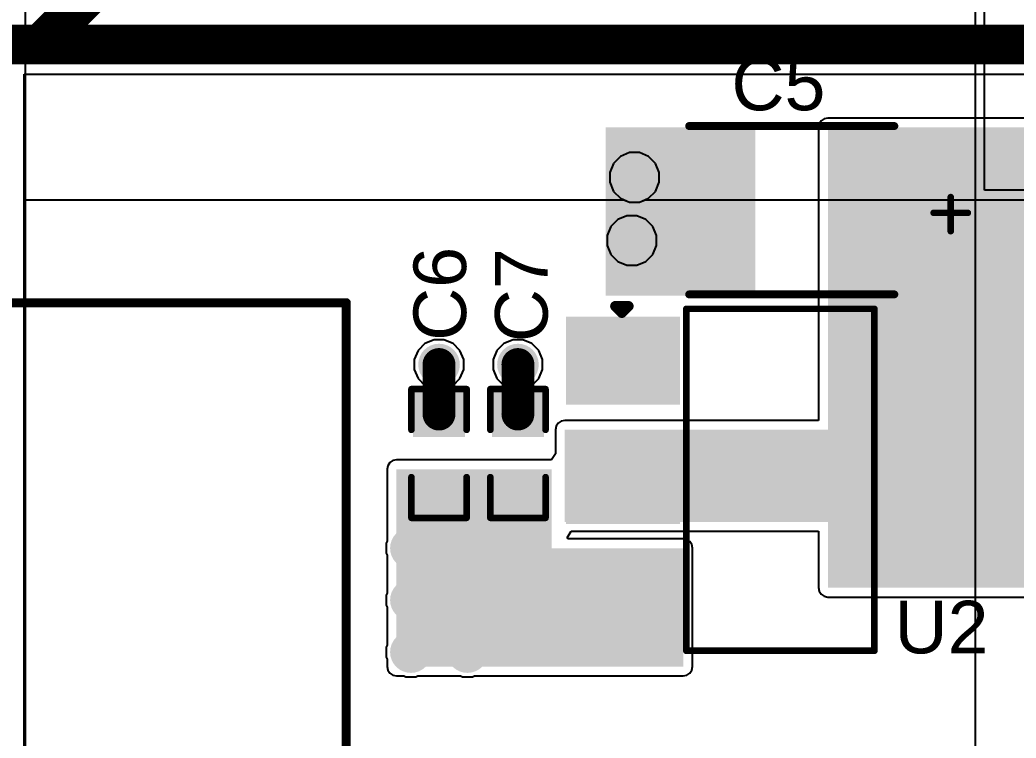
# Model space of a CAD drawing. Header units: millimetres. Extents: x -3 to 175, y -4 to 177.
# Drawn here: x 54.73 to 73.97, y 64.91 to 78.78 of the extents above; entities that cross this region are included whole.
import ezdxf

# ---------------------------------------------------------------- set-up
doc = ezdxf.new("R2010")
doc.units = ezdxf.units.MM
for name, color, linetype in [('BottomLayer', 5, 'Continuous'), ('BottomSolder', 6, 'Continuous'), ('TopLayer', 1, 'Continuous'), ('TopOverlay', 2, 'Continuous'), ('TopPaste', 8, 'Continuous'), ('TopSolder', 216, 'Continuous'), ('ViaHoleLayer', 16, 'Continuous')]:
    doc.layers.add(name, color=color, linetype=linetype)
doc.styles.add('Arial', font='', dxfattribs={"height": 0.2})
doc.styles.get('Arial').set_extended_font_data('Arial')

# ---------------------------------------------------------------- blocks, each defined once
blk = doc.blocks.new('C___0603_42')
at = {"layer": 'TopLayer'}
for points in [[(-0.381, 0.445), (-0.381, -0.445), (-1.143, -0.445), (-1.143, 0.445)], [(1.143, 0.445), (1.143, -0.445), (0.381, -0.445), (0.381, 0.445)]]:
    blk.add_hatch(color=1, dxfattribs=at).paths.add_polyline_path(points)
at = {"layer": 'TopPaste'}
for points in [[(-0.381, 0.445), (-0.381, -0.445), (-1.143, -0.445), (-1.143, 0.445)], [(1.143, 0.445), (1.143, -0.445), (0.381, -0.445), (0.381, 0.445)]]:
    blk.add_hatch(color=8, dxfattribs=at).paths.add_polyline_path(points)
at = {"layer": 'TopSolder'}
for points in [[(-0.321, 0.504), (-0.321, -0.504), (-1.203, -0.504), (-1.203, 0.504)], [(1.203, 0.504), (1.203, -0.504), (0.321, -0.504), (0.321, 0.504)]]:
    blk.add_hatch(color=216, dxfattribs=at).paths.add_polyline_path(points)
at = {"layer": 'TopOverlay', "const_width": 0.127}
for points in [[(-0.457, 0.533), (-1.245, 0.533)], [(-1.245, -0.533), (-1.245, 0.533)], [(1.245, 0.533), (0.457, 0.533)], [(1.245, -0.533), (1.245, 0.533)], [(-0.457, -0.533), (-1.245, -0.533)], [(1.245, -0.533), (0.457, -0.533)]]:
    blk.add_lwpolyline(points, dxfattribs=at)
at = {"layer": 'TopOverlay', "const_width": 0.0635}
for points in [[(-1.276, 0.533, 1), (-1.213, 0.533, 1)], [(-1.276, 0.533, 1), (-1.213, 0.533, 1)], [(-0.489, 0.533, 1), (-0.425, 0.533, 1)], [(0.425, 0.533, 1), (0.489, 0.533, 1)], [(1.213, 0.533, 1), (1.276, 0.533, 1)], [(1.213, 0.533, 1), (1.276, 0.533, 1)], [(-1.276, -0.533, 1), (-1.213, -0.533, 1)], [(-1.276, -0.533, 1), (-1.213, -0.533, 1)], [(-0.489, -0.533, 1), (-0.425, -0.533, 1)], [(0.425, -0.533, 1), (0.489, -0.533, 1)], [(1.213, -0.533, 1), (1.276, -0.533, 1)], [(1.213, -0.533, 1), (1.276, -0.533, 1)]]:
    blk.add_lwpolyline(points, format="xyb", close=True, dxfattribs=at)
blk = doc.blocks.new('LHE10_20D0512_02_44')
at = {"layer": 'TopOverlay', "const_width": 0.175}
for points in [[(-27.75, 22.75), (27.75, 22.75)], [(27.75, -17.032), (27.75, 22.75)]]:
    blk.add_lwpolyline(points, dxfattribs=at)
at = {"layer": 'TopOverlay', "const_width": 0.0875}
blk.add_lwpolyline([(27.706, 22.75, 1), (27.794, 22.75, 1)], format="xyb", close=True, dxfattribs=at)
blk.add_lwpolyline([(27.706, 22.75, 1), (27.794, 22.75, 1)], format="xyb", close=True, dxfattribs=at)
blk = doc.blocks.new('SOT__223_56')
at = {"layer": 'TopLayer'}
for points in [[(-1.9, 4.05), (1.9, 4.05), (1.9, 2.05), (-1.9, 2.05)], [(-3.05, -2.05), (-1.55, -2.05), (-1.55, -4.05), (-3.05, -4.05)], [(-0.75, -2.05), (0.75, -2.05), (0.75, -4.05), (-0.75, -4.05)], [(1.55, -2.05), (3.05, -2.05), (3.05, -4.05), (1.55, -4.05)]]:
    blk.add_hatch(color=1, dxfattribs=at).paths.add_polyline_path(points)
at = {"layer": 'TopPaste'}
for points in [[(-1.9, 4.05), (1.9, 4.05), (1.9, 2.05), (-1.9, 2.05)], [(-3.05, -2.05), (-1.55, -2.05), (-1.55, -4.05), (-3.05, -4.05)], [(-0.75, -2.05), (0.75, -2.05), (0.75, -4.05), (-0.75, -4.05)], [(1.55, -2.05), (3.05, -2.05), (3.05, -4.05), (1.55, -4.05)]]:
    blk.add_hatch(color=8, dxfattribs=at).paths.add_polyline_path(points)
at = {"layer": 'TopSolder'}
for points in [[(-2.002, 4.152), (2.002, 4.152), (2.002, 1.948), (-2.002, 1.948)], [(-3.152, -1.948), (-1.448, -1.948), (-1.448, -4.152), (-3.152, -4.152)], [(-0.852, -1.948), (0.852, -1.948), (0.852, -4.152), (-0.852, -4.152)], [(1.448, -1.948), (3.152, -1.948), (3.152, -4.152), (1.448, -4.152)]]:
    blk.add_hatch(color=216, dxfattribs=at).paths.add_polyline_path(points)
at = {"layer": 'TopOverlay'}
for points, const_width in [([(-3.302, -1.829), (-3.302, 1.803)], 0.127), ([(3.302, 1.803), (-3.302, 1.803)], 0.127), ([(3.302, -1.829), (3.302, 1.803)], 0.127), ([(3.302, -1.829), (-3.302, -1.829)], 0.127), ([(-3.353, -3.2), (-3.353, -2.946)], 0.2), ([(-3.226, -3.073), (-3.353, -2.946)], 0.2), ([(-3.353, -3.2), (-3.226, -3.073)], 0.2)]:
    blk.add_lwpolyline(points, dxfattribs=dict(at, const_width=const_width))
for points, const_width in [([(-3.334, 1.803, 1), (-3.27, 1.803, 1)], 0.0635), ([(-3.334, 1.803, 1), (-3.27, 1.803, 1)], 0.0635), ([(3.27, 1.803, 1), (3.334, 1.803, 1)], 0.0635), ([(3.27, 1.803, 1), (3.334, 1.803, 1)], 0.0635), ([(-3.334, -1.829, 1), (-3.27, -1.829, 1)], 0.0635), ([(-3.334, -1.829, 1), (-3.27, -1.829, 1)], 0.0635), ([(3.27, -1.829, 1), (3.334, -1.829, 1)], 0.0635), ([(3.27, -1.829, 1), (3.334, -1.829, 1)], 0.0635), ([(-3.403, -2.946, 1), (-3.303, -2.946, 1)], 0.1), ([(-3.403, -2.946, 1), (-3.303, -2.946, 1)], 0.1), ([(-3.276, -3.073, 1), (-3.176, -3.073, 1)], 0.1), ([(-3.276, -3.073, 1), (-3.176, -3.073, 1)], 0.1), ([(-3.403, -3.2, 1), (-3.303, -3.2, 1)], 0.1), ([(-3.403, -3.2, 1), (-3.303, -3.2, 1)], 0.1)]:
    blk.add_lwpolyline(points, format="xyb", close=True, dxfattribs=dict(at, const_width=const_width))
blk = doc.blocks.new('C___0603_167')
at = {"layer": 'TopLayer'}
for points in [[(-0.381, 0.445), (-0.381, -0.445), (-1.143, -0.445), (-1.143, 0.445)], [(1.143, 0.445), (1.143, -0.445), (0.381, -0.445), (0.381, 0.445)]]:
    blk.add_hatch(color=1, dxfattribs=at).paths.add_polyline_path(points)
at = {"layer": 'TopPaste'}
for points in [[(-0.381, 0.445), (-0.381, -0.445), (-1.143, -0.445), (-1.143, 0.445)], [(1.143, 0.445), (1.143, -0.445), (0.381, -0.445), (0.381, 0.445)]]:
    blk.add_hatch(color=8, dxfattribs=at).paths.add_polyline_path(points)
at = {"layer": 'TopSolder'}
for points in [[(-0.321, 0.504), (-0.321, -0.504), (-1.203, -0.504), (-1.203, 0.504)], [(1.203, 0.504), (1.203, -0.504), (0.321, -0.504), (0.321, 0.504)]]:
    blk.add_hatch(color=216, dxfattribs=at).paths.add_polyline_path(points)
at = {"layer": 'TopOverlay', "const_width": 0.127}
for points in [[(-1.245, -0.533), (-1.245, 0.533)], [(-0.457, 0.533), (-1.245, 0.533)], [(1.245, 0.533), (0.457, 0.533)], [(1.245, -0.533), (1.245, 0.533)], [(-0.457, -0.533), (-1.245, -0.533)], [(1.245, -0.533), (0.457, -0.533)]]:
    blk.add_lwpolyline(points, dxfattribs=at)
at = {"layer": 'TopOverlay', "const_width": 0.0635}
for points in [[(-1.276, 0.533, 1), (-1.213, 0.533, 1)], [(-1.276, 0.533, 1), (-1.213, 0.533, 1)], [(-0.489, 0.533, 1), (-0.425, 0.533, 1)], [(0.425, 0.533, 1), (0.489, 0.533, 1)], [(1.213, 0.533, 1), (1.276, 0.533, 1)], [(1.213, 0.533, 1), (1.276, 0.533, 1)], [(-1.276, -0.533, 1), (-1.213, -0.533, 1)], [(-1.276, -0.533, 1), (-1.213, -0.533, 1)], [(-0.489, -0.533, 1), (-0.425, -0.533, 1)], [(0.425, -0.533, 1), (0.489, -0.533, 1)], [(1.213, -0.533, 1), (1.276, -0.533, 1)], [(1.213, -0.533, 1), (1.276, -0.533, 1)]]:
    blk.add_lwpolyline(points, format="xyb", close=True, dxfattribs=at)
blk = doc.blocks.new('C____B_168')
at = {"layer": 'TopLayer'}
for points in [[(-2.55, -1.5), (-2.55, 1.5), (-0.85, 1.5), (-0.85, -1.5)], [(0.85, -1.5), (0.85, 1.5), (2.55, 1.5), (2.55, -1.5)]]:
    blk.add_hatch(color=1, dxfattribs=at).paths.add_polyline_path(points)
at = {"layer": 'TopPaste'}
for points in [[(-2.55, -1.5), (-2.55, 1.5), (-0.85, 1.5), (-0.85, -1.5)], [(0.85, -1.5), (0.85, 1.5), (2.55, 1.5), (2.55, -1.5)]]:
    blk.add_hatch(color=8, dxfattribs=at).paths.add_polyline_path(points)
at = {"layer": 'TopSolder'}
for points in [[(-2.652, -1.602), (-2.652, 1.602), (-0.748, 1.602), (-0.748, -1.602)], [(0.748, -1.602), (0.748, 1.602), (2.652, 1.602), (2.652, -1.602)]]:
    blk.add_hatch(color=216, dxfattribs=at).paths.add_polyline_path(points)
at = {"layer": 'TopOverlay'}
for points, const_width in [([(2.028, 1.626), (-1.934, 1.626)], 0.152), ([(-3.023, 0.406), (-3.023, -0.254)], 0.127), ([(-2.692, 0.051), (-3.353, 0.051)], 0.127), ([(2.028, -1.626), (-1.934, -1.626)], 0.152)]:
    blk.add_lwpolyline(points, dxfattribs=dict(at, const_width=const_width))
for points, const_width in [([(-1.972, 1.626, 1), (-1.896, 1.626, 1)], 0.0762), ([(1.99, 1.626, 1), (2.066, 1.626, 1)], 0.0762), ([(-3.054, 0.406, 1), (-2.991, 0.406, 1)], 0.0635), ([(-3.385, 0.051, 1), (-3.321, 0.051, 1)], 0.0635), ([(-2.724, 0.051, 1), (-2.661, 0.051, 1)], 0.0635), ([(-3.054, -0.254, 1), (-2.991, -0.254, 1)], 0.0635), ([(-1.972, -1.626, 1), (-1.896, -1.626, 1)], 0.0762), ([(1.99, -1.626, 1), (2.066, -1.626, 1)], 0.0762)]:
    blk.add_lwpolyline(points, format="xyb", close=True, dxfattribs=dict(at, const_width=const_width))

msp = doc.modelspace()

# ---------------------------------------------------------------- hatches: boundary and pattern name
at = {"layer": 'BottomLayer'}
h = msp.add_hatch(color=5, dxfattribs=at)
edge = h.paths.add_edge_path()
edge.add_arc((66.599, 75.743), 0.3, 0, 360)
h = msp.add_hatch(color=5, dxfattribs=at)
edge = h.paths.add_edge_path()
edge.add_arc((66.548, 74.524), 0.3, 0, 360)
h = msp.add_hatch(color=5, dxfattribs=at)
edge = h.paths.add_edge_path()
edge.add_arc((62.824, 72.127), 0.3, 0, 360)
h = msp.add_hatch(color=5, dxfattribs=at)
edge = h.paths.add_edge_path()
edge.add_arc((64.348, 72.127), 0.3, 0, 360)
h = msp.add_hatch(color=5, dxfattribs=at)
edge = h.paths.add_edge_path()
edge.add_arc((62.281, 68.58), 0.3, 0, 360)
h = msp.add_hatch(color=5, dxfattribs=at)
edge = h.paths.add_edge_path()
edge.add_arc((63.373, 68.58), 0.3, 0, 360)
h = msp.add_hatch(color=5, dxfattribs=at)
edge = h.paths.add_edge_path()
edge.add_arc((62.281, 67.577), 0.3, 0, 360)
h = msp.add_hatch(color=5, dxfattribs=at)
edge = h.paths.add_edge_path()
edge.add_arc((63.373, 67.577), 0.3, 0, 360)
h = msp.add_hatch(color=5, dxfattribs=at)
edge = h.paths.add_edge_path()
edge.add_arc((62.281, 66.573), 0.3, 0, 360)
h = msp.add_hatch(color=5, dxfattribs=at)
edge = h.paths.add_edge_path()
edge.add_arc((63.373, 66.573), 0.3, 0, 360)
at = {"layer": 'BottomSolder'}
h = msp.add_hatch(color=6, dxfattribs=at)
edge = h.paths.add_edge_path()
edge.add_arc((66.599, 75.743), 0.402, 0, 360)
h = msp.add_hatch(color=6, dxfattribs=at)
edge = h.paths.add_edge_path()
edge.add_arc((66.548, 74.524), 0.402, 0, 360)
h = msp.add_hatch(color=6, dxfattribs=at)
edge = h.paths.add_edge_path()
edge.add_arc((62.824, 72.127), 0.402, 0, 360)
h = msp.add_hatch(color=6, dxfattribs=at)
edge = h.paths.add_edge_path()
edge.add_arc((64.348, 72.127), 0.402, 0, 360)
h = msp.add_hatch(color=6, dxfattribs=at)
edge = h.paths.add_edge_path()
edge.add_arc((62.281, 68.58), 0.402, 0, 360)
h = msp.add_hatch(color=6, dxfattribs=at)
edge = h.paths.add_edge_path()
edge.add_arc((63.373, 68.58), 0.402, 0, 360)
h = msp.add_hatch(color=6, dxfattribs=at)
edge = h.paths.add_edge_path()
edge.add_arc((62.281, 67.577), 0.402, 0, 360)
h = msp.add_hatch(color=6, dxfattribs=at)
edge = h.paths.add_edge_path()
edge.add_arc((63.373, 67.577), 0.402, 0, 360)
h = msp.add_hatch(color=6, dxfattribs=at)
edge = h.paths.add_edge_path()
edge.add_arc((62.281, 66.573), 0.402, 0, 360)
h = msp.add_hatch(color=6, dxfattribs=at)
edge = h.paths.add_edge_path()
edge.add_arc((63.373, 66.573), 0.402, 0, 360)
at = {"layer": 'TopLayer'}
for points in [[(66.04, 73.457), (68.91, 73.457), (68.91, 76.708), (66.04, 76.708)], [(70.333, 67.818), (75.997, 67.818), (75.997, 76.708), (70.333, 76.708)], [(65.253, 69.088), (73.381, 69.088), (73.381, 70.866), (65.253, 70.866)], [(62.001, 66.294), (64.999, 66.294), (64.999, 70.104), (62.001, 70.104)], [(62.29, 66.294), (67.539, 66.294), (67.539, 68.58), (62.29, 68.58)]]:
    msp.add_hatch(color=1, dxfattribs=at).paths.add_polyline_path(points)
h = msp.add_hatch(color=1, dxfattribs=at)
edge = h.paths.add_edge_path()
edge.add_arc((66.599, 75.743), 0.3, 0, 360)
h = msp.add_hatch(color=1, dxfattribs=at)
edge = h.paths.add_edge_path()
edge.add_arc((66.548, 74.524), 0.3, 0, 360)
h = msp.add_hatch(color=1, dxfattribs=at)
edge = h.paths.add_edge_path()
edge.add_arc((62.824, 72.127), 0.3, 0, 360)
h = msp.add_hatch(color=1, dxfattribs=at)
edge = h.paths.add_edge_path()
edge.add_arc((64.348, 72.127), 0.3, 0, 360)
h = msp.add_hatch(color=1, dxfattribs=at)
edge = h.paths.add_edge_path()
edge.add_arc((62.281, 68.58), 0.3, 0, 360)
h = msp.add_hatch(color=1, dxfattribs=at)
edge = h.paths.add_edge_path()
edge.add_arc((63.373, 68.58), 0.3, 0, 360)
h = msp.add_hatch(color=1, dxfattribs=at)
edge = h.paths.add_edge_path()
edge.add_arc((62.281, 67.577), 0.3, 0, 360)
h = msp.add_hatch(color=1, dxfattribs=at)
edge = h.paths.add_edge_path()
edge.add_arc((63.373, 67.577), 0.3, 0, 360)
h = msp.add_hatch(color=1, dxfattribs=at)
edge = h.paths.add_edge_path()
edge.add_arc((62.281, 66.573), 0.3, 0, 360)
h = msp.add_hatch(color=1, dxfattribs=at)
edge = h.paths.add_edge_path()
edge.add_arc((63.373, 66.573), 0.3, 0, 360)
at = {"layer": 'TopSolder'}
h = msp.add_hatch(color=216, dxfattribs=at)
edge = h.paths.add_edge_path()
edge.add_arc((66.599, 75.743), 0.402, 0, 360)
h = msp.add_hatch(color=216, dxfattribs=at)
edge = h.paths.add_edge_path()
edge.add_arc((66.548, 74.524), 0.402, 0, 360)
h = msp.add_hatch(color=216, dxfattribs=at)
edge = h.paths.add_edge_path()
edge.add_arc((62.824, 72.127), 0.402, 0, 360)
h = msp.add_hatch(color=216, dxfattribs=at)
edge = h.paths.add_edge_path()
edge.add_arc((64.348, 72.127), 0.402, 0, 360)
h = msp.add_hatch(color=216, dxfattribs=at)
edge = h.paths.add_edge_path()
edge.add_arc((62.281, 68.58), 0.402, 0, 360)
h = msp.add_hatch(color=216, dxfattribs=at)
edge = h.paths.add_edge_path()
edge.add_arc((63.373, 68.58), 0.402, 0, 360)
h = msp.add_hatch(color=216, dxfattribs=at)
edge = h.paths.add_edge_path()
edge.add_arc((62.281, 67.577), 0.402, 0, 360)
h = msp.add_hatch(color=216, dxfattribs=at)
edge = h.paths.add_edge_path()
edge.add_arc((63.373, 67.577), 0.402, 0, 360)
h = msp.add_hatch(color=216, dxfattribs=at)
edge = h.paths.add_edge_path()
edge.add_arc((62.281, 66.573), 0.402, 0, 360)
h = msp.add_hatch(color=216, dxfattribs=at)
edge = h.paths.add_edge_path()
edge.add_arc((63.373, 66.573), 0.402, 0, 360)
at = {"layer": 'ViaHoleLayer'}
h = msp.add_hatch(color=16, dxfattribs=at)
edge = h.paths.add_edge_path()
edge.add_arc((66.599, 75.743), 0.15, 0, 360)
h = msp.add_hatch(color=16, dxfattribs=at)
edge = h.paths.add_edge_path()
edge.add_arc((66.548, 74.524), 0.15, 0, 360)
h = msp.add_hatch(color=16, dxfattribs=at)
edge = h.paths.add_edge_path()
edge.add_arc((62.824, 72.127), 0.15, 0, 360)
h = msp.add_hatch(color=16, dxfattribs=at)
edge = h.paths.add_edge_path()
edge.add_arc((64.348, 72.127), 0.15, 0, 360)
h = msp.add_hatch(color=16, dxfattribs=at)
edge = h.paths.add_edge_path()
edge.add_arc((62.281, 68.58), 0.15, 0, 360)
h = msp.add_hatch(color=16, dxfattribs=at)
edge = h.paths.add_edge_path()
edge.add_arc((63.373, 68.58), 0.15, 0, 360)
h = msp.add_hatch(color=16, dxfattribs=at)
edge = h.paths.add_edge_path()
edge.add_arc((62.281, 67.577), 0.15, 0, 360)
h = msp.add_hatch(color=16, dxfattribs=at)
edge = h.paths.add_edge_path()
edge.add_arc((63.373, 67.577), 0.15, 0, 360)
h = msp.add_hatch(color=16, dxfattribs=at)
edge = h.paths.add_edge_path()
edge.add_arc((62.281, 66.573), 0.15, 0, 360)
h = msp.add_hatch(color=16, dxfattribs=at)
edge = h.paths.add_edge_path()
edge.add_arc((63.373, 66.573), 0.15, 0, 360)

# ---------------------------------------------------------------- linework, layer by layer
at = {"layer": 'BottomLayer'}
for p, q in [((54.839, 49.225), (54.839, 99.974)), ((73.177, 81.525), (73.177, 75.492)), ((73.359, 75.492), (73.359, 81.525)), ((66.504, 76.221), (66.328, 76.148)), ((66.694, 76.221), (66.504, 76.221)), ((66.869, 76.148), (66.694, 76.221)), ((66.194, 76.013), (66.121, 75.838)), ((66.328, 76.148), (66.194, 76.013)), ((67.004, 76.013), (66.869, 76.148)), ((67.077, 75.838), (67.004, 76.013)), ((66.121, 75.838), (66.121, 75.648)), ((67.077, 75.648), (67.077, 75.838)), ((66.121, 75.648), (66.194, 75.472)), ((67.004, 75.472), (67.077, 75.648)), ((66.194, 75.472), (66.328, 75.338)), ((66.869, 75.338), (67.004, 75.472)), ((73.177, 75.492), (73.177, 49.225)), ((77.303, 75.492), (73.359, 75.492)), ((54.839, 49.225), (54.839, 75.311)), ((54.839, 75.311), (66.393, 75.311)), ((66.328, 75.338), (66.504, 75.265)), ((66.393, 75.311), (66.504, 75.265)), ((66.504, 75.265), (66.694, 75.265)), ((66.504, 75.265), (66.694, 75.265)), ((66.694, 75.265), (66.869, 75.338)), ((66.694, 75.265), (66.805, 75.311)), ((66.805, 75.311), (77.626, 75.311)), ((66.277, 74.929), (66.143, 74.794)), ((66.277, 74.929), (66.143, 74.794)), ((66.453, 75.001), (66.277, 74.929)), ((66.453, 75.001), (66.277, 74.929)), ((66.643, 75.001), (66.453, 75.001)), ((66.643, 75.001), (66.453, 75.001)), ((66.819, 74.929), (66.643, 75.001)), ((66.819, 74.929), (66.643, 75.001)), ((66.953, 74.794), (66.819, 74.929)), ((66.953, 74.794), (66.819, 74.929)), ((66.143, 74.794), (66.07, 74.619)), ((66.143, 74.794), (66.07, 74.619)), ((67.026, 74.619), (66.953, 74.794)), ((67.026, 74.619), (66.953, 74.794)), ((66.07, 74.619), (66.07, 74.429)), ((66.07, 74.619), (66.07, 74.429)), ((67.026, 74.429), (67.026, 74.619)), ((67.026, 74.429), (67.026, 74.619)), ((66.07, 74.429), (66.143, 74.253)), ((66.07, 74.429), (66.143, 74.253)), ((66.143, 74.253), (66.277, 74.119)), ((66.143, 74.253), (66.277, 74.119)), ((66.819, 74.119), (66.953, 74.253)), ((66.819, 74.119), (66.953, 74.253)), ((66.953, 74.253), (67.026, 74.429)), ((66.953, 74.253), (67.026, 74.429)), ((66.277, 74.119), (66.453, 74.046)), ((66.277, 74.119), (66.453, 74.046)), ((66.643, 74.046), (66.819, 74.119)), ((66.643, 74.046), (66.819, 74.119)), ((66.453, 74.046), (66.643, 74.046)), ((66.453, 74.046), (66.643, 74.046)), ((62.553, 72.532), (62.419, 72.397)), ((62.553, 72.532), (62.419, 72.397)), ((62.729, 72.604), (62.553, 72.532)), ((62.729, 72.604), (62.553, 72.532)), ((62.919, 72.604), (62.729, 72.604)), ((62.919, 72.604), (62.729, 72.604)), ((63.094, 72.532), (62.919, 72.604)), ((63.094, 72.532), (62.919, 72.604)), ((63.229, 72.397), (63.094, 72.532)), ((63.229, 72.397), (63.094, 72.532)), ((64.077, 72.532), (63.943, 72.397)), ((64.077, 72.532), (63.943, 72.397)), ((64.253, 72.604), (64.077, 72.532)), ((64.253, 72.604), (64.077, 72.532)), ((64.443, 72.604), (64.253, 72.604)), ((64.443, 72.604), (64.253, 72.604)), ((64.618, 72.532), (64.443, 72.604)), ((64.618, 72.532), (64.443, 72.604)), ((64.753, 72.397), (64.618, 72.532)), ((64.753, 72.397), (64.618, 72.532)), ((62.419, 72.397), (62.346, 72.222)), ((62.419, 72.397), (62.346, 72.222)), ((63.301, 72.222), (63.229, 72.397)), ((63.301, 72.222), (63.229, 72.397)), ((63.943, 72.397), (63.87, 72.222)), ((63.943, 72.397), (63.87, 72.222)), ((64.825, 72.222), (64.753, 72.397)), ((64.825, 72.222), (64.753, 72.397)), ((62.346, 72.222), (62.346, 72.032)), ((62.346, 72.222), (62.346, 72.032)), ((63.301, 72.032), (63.301, 72.222)), ((63.301, 72.032), (63.301, 72.222)), ((63.87, 72.222), (63.87, 72.032)), ((63.87, 72.222), (63.87, 72.032)), ((64.825, 72.032), (64.825, 72.222)), ((64.825, 72.032), (64.825, 72.222)), ((62.346, 72.032), (62.419, 71.856)), ((62.346, 72.032), (62.419, 71.856)), ((63.229, 71.856), (63.301, 72.032)), ((63.229, 71.856), (63.301, 72.032)), ((63.87, 72.032), (63.943, 71.856)), ((63.87, 72.032), (63.943, 71.856)), ((64.753, 71.856), (64.825, 72.032)), ((64.753, 71.856), (64.825, 72.032)), ((62.419, 71.856), (62.553, 71.722)), ((62.419, 71.856), (62.553, 71.722)), ((63.094, 71.722), (63.229, 71.856)), ((63.094, 71.722), (63.229, 71.856)), ((63.943, 71.856), (64.077, 71.722)), ((63.943, 71.856), (64.077, 71.722)), ((64.618, 71.722), (64.753, 71.856)), ((64.618, 71.722), (64.753, 71.856)), ((62.553, 71.722), (62.729, 71.649)), ((62.553, 71.722), (62.729, 71.649)), ((62.729, 71.649), (62.919, 71.649)), ((62.729, 71.649), (62.919, 71.649)), ((62.919, 71.649), (63.094, 71.722)), ((62.919, 71.649), (63.094, 71.722)), ((64.077, 71.722), (64.253, 71.649)), ((64.077, 71.722), (64.253, 71.649)), ((64.253, 71.649), (64.443, 71.649)), ((64.253, 71.649), (64.443, 71.649)), ((64.443, 71.649), (64.618, 71.722)), ((64.443, 71.649), (64.618, 71.722))]:
    msp.add_line(p, q, dxfattribs=at)
at = {"layer": 'TopLayer'}
for p, q in [((54.813, 58.128), (54.813, 77.738)), ((54.813, 77.738), (74.52, 77.738)), ((70.165, 76.777), (70.151, 76.708)), ((70.204, 76.836), (70.165, 76.777)), ((70.263, 76.875), (70.204, 76.836)), ((70.333, 76.889), (70.263, 76.875)), ((74.52, 76.889), (70.333, 76.889)), ((70.151, 76.708), (70.151, 71.047)), ((65.124, 70.994), (65.085, 70.935)), ((65.183, 71.033), (65.124, 70.994)), ((65.253, 71.047), (65.183, 71.033)), ((70.151, 71.047), (65.253, 71.047)), ((65.085, 70.935), (65.071, 70.866)), ((65.071, 70.866), (65.071, 70.4)), ((61.873, 70.232), (61.834, 70.173)), ((61.932, 70.271), (61.873, 70.232)), ((62.001, 70.285), (61.932, 70.271)), ((64.999, 70.285), (62.001, 70.285)), ((65.071, 70.4), (64.999, 70.285)), ((61.834, 70.173), (61.82, 70.104)), ((61.82, 70.104), (61.82, 68.716)), ((65.301, 68.78), (65.376, 68.907)), ((65.376, 68.907), (70.151, 68.907)), ((70.151, 68.907), (70.151, 67.818)), ((61.82, 68.716), (61.803, 68.675)), ((61.803, 68.675), (61.803, 68.485)), ((65.311, 68.761), (65.301, 68.78)), ((67.539, 68.761), (65.311, 68.761)), ((67.608, 68.747), (67.539, 68.761)), ((67.667, 68.708), (67.608, 68.747)), ((67.706, 68.649), (67.667, 68.708)), ((61.803, 68.485), (61.82, 68.444)), ((67.72, 68.58), (67.706, 68.649)), ((67.72, 66.294), (67.72, 68.58)), ((61.82, 68.444), (61.82, 67.713)), ((61.82, 67.713), (61.803, 67.672)), ((70.151, 67.818), (70.165, 67.749)), ((70.165, 67.749), (70.204, 67.69)), ((61.803, 67.672), (61.803, 67.482)), ((70.204, 67.69), (70.263, 67.651)), ((70.263, 67.651), (70.333, 67.637)), ((70.333, 67.637), (74.245, 67.637)), ((61.803, 67.482), (61.82, 67.44)), ((61.82, 67.44), (61.82, 66.71)), ((61.82, 66.71), (61.803, 66.668)), ((61.803, 66.668), (61.803, 66.478)), ((61.803, 66.478), (61.82, 66.437)), ((61.82, 66.437), (61.82, 66.294)), ((61.82, 66.294), (61.834, 66.225)), ((61.834, 66.225), (61.873, 66.166)), ((67.667, 66.166), (67.706, 66.225)), ((67.706, 66.225), (67.72, 66.294)), ((61.873, 66.166), (61.932, 66.127)), ((61.932, 66.127), (62.001, 66.113)), ((62.001, 66.113), (62.144, 66.113)), ((62.144, 66.113), (62.186, 66.096)), ((62.186, 66.096), (62.376, 66.096)), ((62.376, 66.096), (62.417, 66.113)), ((62.417, 66.113), (63.237, 66.113)), ((63.237, 66.113), (63.278, 66.096)), ((63.278, 66.096), (63.468, 66.096)), ((63.468, 66.096), (63.509, 66.113)), ((63.509, 66.113), (67.539, 66.113)), ((67.539, 66.113), (67.608, 66.127)), ((67.608, 66.127), (67.667, 66.166))]:
    msp.add_line(p, q, dxfattribs=at)
for points, const_width in [([(55.118, 78.308), (56.134, 79.324)], 0.762), ([(38.557, 78.308), (55.118, 78.308)], 0.762), ([(55.118, 78.308), (74.981, 78.308)], 0.762), ([(62.824, 71.171), (62.824, 72.127)], 0.635), ([(64.348, 71.171), (64.348, 72.127)], 0.635)]:
    msp.add_lwpolyline(points, dxfattribs=dict(at, const_width=const_width))
for points, const_width in [([(54.928, 78.308, 1), (55.309, 78.308, 1)], 0.381), ([(54.928, 78.308, 1), (55.309, 78.308, 1)], 0.381), ([(54.928, 78.308, 1), (55.309, 78.308, 1)], 0.381), ([(62.665, 72.127, 1), (62.982, 72.127, 1)], 0.318), ([(64.189, 72.127, 1), (64.506, 72.127, 1)], 0.318), ([(62.665, 71.171, 1), (62.982, 71.171, 1)], 0.318), ([(64.189, 71.171, 1), (64.506, 71.171, 1)], 0.318)]:
    msp.add_lwpolyline(points, format="xyb", close=True, dxfattribs=dict(at, const_width=const_width))

# ---------------------------------------------------------------- block references
for name, p, rotation in [('C____B_168', (69.682, 75.108), 180), ('SOT__223_56', (69.428, 69.901), 270), ('C___0603_42', (62.824, 70.409), 270), ('C___0603_167', (64.348, 70.409), 270)]:
    msp.add_blockref(name, p, dxfattribs=dict(rotation=rotation))
msp.add_blockref('LHE10_20D0512_02_44', (33.283, 50.571))

# ---------------------------------------------------------------- texts
at = {"layer": 'TopOverlay', "style": 'Arial'}
for s, p in [('C5', (68.47, 77.038)), ('U2', (71.62, 66.548))]:
    msp.add_text(s, height=1.016, dxfattribs=at).set_placement(p)
for s, p in [('C6', (63.347, 72.585)), ('C7', (64.922, 72.56))]:
    msp.add_text(s, height=1.016, rotation=90, dxfattribs=at).set_placement(p)

doc.saveas('drawing.dxf')
